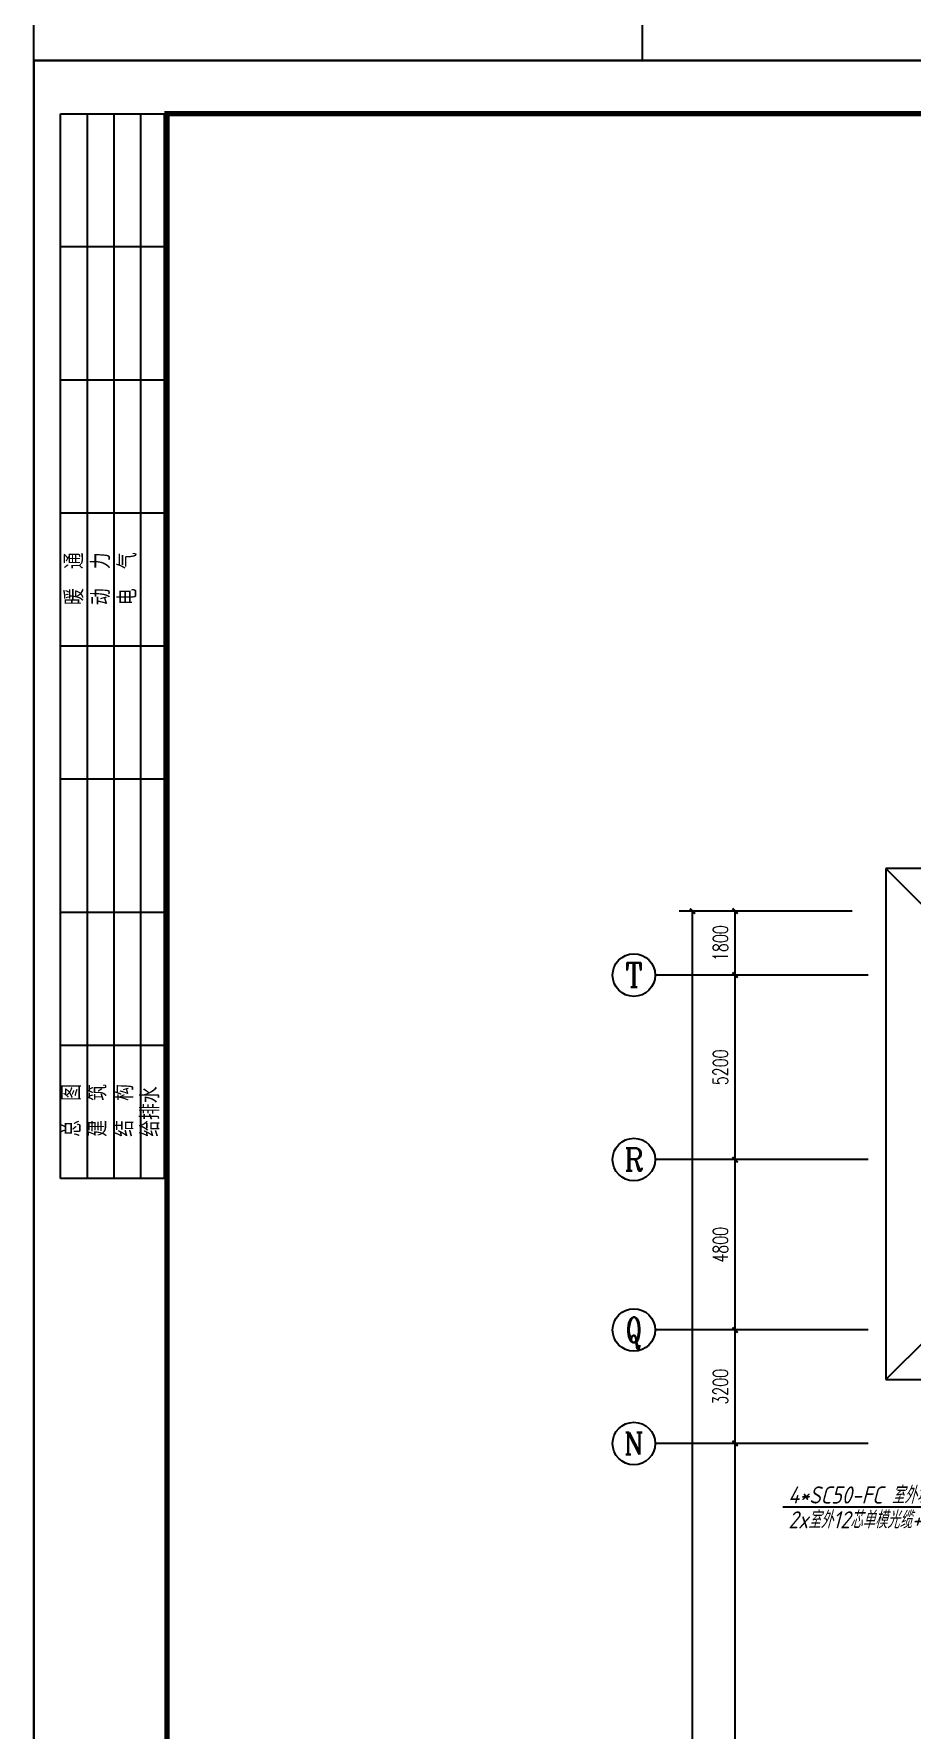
# Model space of a CAD drawing. Extents: x 0 to 2972856, y -1269770 to 0.
# Drawn here: x 2649646 to 2674394, y -895039 to -847248 of the extents above; entities that cross this region are included whole.
import ezdxf
from ezdxf.enums import TextEntityAlignment as Align

# ---------------------------------------------------------------- set-up
doc = ezdxf.new("R2010")
doc.units = 0
doc.header["$LTSCALE"] = 1000
doc.header["$PDSIZE"] = 50
doc.linetypes.add('接地线', pattern=[1.35002, 0.5, -1e-05, 1e-05, 0.5, -0.125, 0.1, -0.125])
for name, color, linetype in [('1-建筑底图', 8, 'Continuous'), ('AXIS_TEXT', 7, 'Continuous'), ('BTTK', 7, 'Continuous'), ('CABLETRAY_DIM', 3, 'Continuous'), ('PUB_TITLE', 7, 'Continuous'), ('电-线路-接地网', 6, '接地线')]:
    doc.layers.add(name, color=color, linetype=linetype)
doc.layers.add('yichutu', color=7, linetype='Continuous', true_color=0xffffff, plot=False)
doc.styles.add('_TCH_AXIS', font='COMPLEX', dxfattribs={"bigfont": 'GBCBIG'})
doc.styles.add('A_DIM_T3', font='SIMPLEX', dxfattribs={"width": 0.7, "bigfont": 'HZ'})
doc.styles.add('COMPLEX', font='COMPLEX')
doc.styles.add('HZ(TK)', font='geniso.shx', dxfattribs={"width": 0.9, "bigfont": 'hztxt.shx'})
doc.styles.get("Standard").update_dxf_attribs({"font": 'gbeitc.shx', "bigfont": 'gbcbig.shx'})
doc.dimstyles.new('_TCH_ARCH&&150', dxfattribs={"dimtxt": 420, "dimasz": 150, "dimexe": 375, "dimexo": 450, "dimgap": 202.5, "dimtad": 1, "dimdec": 0, "dimzin": 0, "dimdsep": 46, "dimtxsty": 'A_DIM_T3', "dimblk": 'ARCHTICK', "dimcen": 0.09, "dimclrt": 7, "dimazin": 2, "dimtfac": 1, "dimtdec": 0, "dimtix": 1, "dimtmove": 2, "dimatfit": 3, "dimfxl": 150, "dimtolj": 1, "dimtzin": 0, "dimarcsym": 0})

# ---------------------------------------------------------------- blocks, each defined once
blk = doc.blocks.new('vhtemplate_2020年新竖式图框_A0')
at = {"layer": 'PUB_TITLE'}
for p, q in [((5, 631), (5, 831)), ((5, 831), (25, 831)), ((10, 831), (10, 631)), ((15, 831), (15, 631)), ((20, 831), (20, 631)), ((24.5, 831), (24.5, 631)), ((25, 831), (25, 631)), ((25, 806), (5, 806)), ((25, 781), (5, 781)), ((25, 756), (5, 756)), ((25, 731), (5, 731)), ((25, 706), (5, 706)), ((25, 681), (5, 681)), ((25, 656), (5, 656)), ((25, 631), (5, 631))]:
    blk.add_line(p, q, dxfattribs=at)
at = {"layer": 'PUB_TITLE', "color": 7}
blk.add_lwpolyline([(0, 0), (1189, 0), (1189, 841), (0, 841)], close=True, dxfattribs=at)
at = {"layer": 'PUB_TITLE', "const_width": 1}
blk.add_lwpolyline([(25, 10), (1179, 10), (1179, 831), (25, 831)], close=True, dxfattribs=at)
at = {"layer": 'BTTK', "color": 4, "style": 'HZ(TK)', "width": 0.9}
for tag, p in [('合作单位', (1144, 743.5)), ('建设单位', (1144, 209.5)), ('工程名称', (1144, 176.5)), ('子项名称', (1154, 160)), ('图纸名称', (1144, 141))]:
    blk.add_attdef(tag, text='', height=3.5, dxfattribs=at).set_placement(p, align=Align.MIDDLE_CENTER)
for tag, p in [('注册证书号', (1156.5, 309.01)), ('注册印章号', (1156.5, 301.01)), ('设计号', (1154, 193)), ('图别', (1137.75, 34)), ('图号', (1170.25, 34)), ('版本号', (1137.75, 26)), ('日期', (1170.25, 26))]:
    blk.add_attdef(tag, text='', height=3.5, dxfattribs=at).set_placement(p, align=Align.MIDDLE)
at = {"layer": 'PUB_TITLE', "style": 'HZ(TK)', "width": 0.9}
for s, p in [('暖  通', (9.32, 738.72)), ('动  力', (14.32, 738.72)), ('电  气', (19.32, 738.72)), ('总  图', (8.82, 638.84)), ('建  筑', (13.7, 638.84)), ('结  构', (18.7, 638.84)), ('给排水', (23.57, 638.84))]:
    blk.add_text(s, height=3.5, rotation=90, dxfattribs=at).set_placement(p)
blk = doc.blocks.new('yct-1189-841-178350-126150-150-0.0')
at = {"layer": 'yichutu', "color": 7, "linetype": 'ByBlock', "true_color": 0xffffff}
blk.add_lwpolyline([(0, 0), (0, 126150), (178350, 126150), (178350, 0)], close=True, dxfattribs=at)
blk = doc.blocks.new('_ArchTick')
at = {"color": 0, "linetype": 'ByBlock', "const_width": 0.4}
blk.add_lwpolyline([(-0.5, -0.5), (0.5, 0.5)], dxfattribs=at)
blk = doc.blocks.new('*D65')
at = {"layer": '1-建筑底图', "color": 0, "lineweight": -2, "transparency": 16777216}
for p, q in [((2057927, -728326), (2053052, -728326)), ((2053427, -807926), (2053427, -728326)), ((2057927, -807926), (2053052, -807926))]:
    blk.add_line(p, q, dxfattribs=at)
at = {"layer": 'Defpoints', "color": 0, "transparency": 16777216}
for p in [(2053427, -728326), (2058377, -728326), (2058377, -807926)]:
    blk.add_point(p, dxfattribs=at)
at = {"layer": '1-建筑底图', "color": 0, "lineweight": -2, "transparency": 16777216, "xscale": 150, "yscale": 150, "zscale": 150}
for p, rotation in [((2053427, -728326), 90), ((2053427, -807926), 270)]:
    blk.add_blockref('_ArchTick', p, dxfattribs=dict(at, rotation=rotation))
at = {"layer": '1-建筑底图', "color": 7, "transparency": 16777216, "insert": (2053014, -768126), "char_height": 420, "attachment_point": 5, "rotation": 90, "style": 'A_DIM_T3'}
blk.add_mtext('\\A1;79600', dxfattribs=at)
blk = doc.blocks.new('*D70')
at = {"layer": '1-建筑底图', "color": 0, "lineweight": -2, "transparency": 16777216}
for p, q in [((2057927, -743326), (2054252, -743326)), ((2054627, -792926), (2054627, -743326)), ((2057927, -792926), (2054252, -792926))]:
    blk.add_line(p, q, dxfattribs=at)
at = {"layer": 'Defpoints', "color": 0, "transparency": 16777216}
for p in [(2054627, -743326), (2058377, -743326), (2058377, -792926)]:
    blk.add_point(p, dxfattribs=at)
at = {"layer": '1-建筑底图', "color": 0, "lineweight": -2, "transparency": 16777216, "xscale": 150, "yscale": 150, "zscale": 150}
for p, rotation in [((2054627, -743326), 90), ((2054627, -792926), 270)]:
    blk.add_blockref('_ArchTick', p, dxfattribs=dict(at, rotation=rotation))
at = {"layer": '1-建筑底图', "color": 7, "transparency": 16777216, "insert": (2054214, -768126), "char_height": 420, "attachment_point": 5, "rotation": 90, "style": 'A_DIM_T3'}
blk.add_mtext('\\A1;49600', dxfattribs=at)
blk = doc.blocks.new('*D71')
at = {"layer": '1-建筑底图', "color": 0, "lineweight": -2, "transparency": 16777216}
for p, q in [((2057927, -740126), (2054252, -740126)), ((2054627, -743326), (2054627, -740126)), ((2057927, -743326), (2054252, -743326))]:
    blk.add_line(p, q, dxfattribs=at)
at = {"layer": 'Defpoints', "color": 0, "transparency": 16777216}
for p in [(2054627, -740126), (2058377, -740126), (2058377, -743326)]:
    blk.add_point(p, dxfattribs=at)
at = {"layer": '1-建筑底图', "color": 0, "lineweight": -2, "transparency": 16777216, "xscale": 150, "yscale": 150, "zscale": 150}
for p, rotation in [((2054627, -740126), 90), ((2054627, -743326), 270)]:
    blk.add_blockref('_ArchTick', p, dxfattribs=dict(at, rotation=rotation))
at = {"layer": '1-建筑底图', "color": 7, "transparency": 16777216, "insert": (2054214, -741726), "char_height": 420, "attachment_point": 5, "rotation": 90, "style": 'A_DIM_T3'}
blk.add_mtext('\\A1;3200', dxfattribs=at)
blk = doc.blocks.new('*D72')
at = {"layer": '1-建筑底图', "color": 0, "lineweight": -2, "transparency": 16777216}
for p, q in [((2057927, -735326), (2054252, -735326)), ((2054627, -740126), (2054627, -735326)), ((2057927, -740126), (2054252, -740126))]:
    blk.add_line(p, q, dxfattribs=at)
at = {"layer": 'Defpoints', "color": 0, "transparency": 16777216}
for p in [(2054627, -735326), (2058377, -735326), (2058377, -740126)]:
    blk.add_point(p, dxfattribs=at)
at = {"layer": '1-建筑底图', "color": 0, "lineweight": -2, "transparency": 16777216, "xscale": 150, "yscale": 150, "zscale": 150}
for p, rotation in [((2054627, -735326), 90), ((2054627, -740126), 270)]:
    blk.add_blockref('_ArchTick', p, dxfattribs=dict(at, rotation=rotation))
at = {"layer": '1-建筑底图', "color": 7, "transparency": 16777216, "insert": (2054214, -737726), "char_height": 420, "attachment_point": 5, "rotation": 90, "style": 'A_DIM_T3'}
blk.add_mtext('\\A1;4800', dxfattribs=at)
blk = doc.blocks.new('*D73')
at = {"layer": '1-建筑底图', "color": 0, "lineweight": -2, "transparency": 16777216}
for p, q in [((2057927, -730126), (2054252, -730126)), ((2054627, -735326), (2054627, -730126)), ((2057927, -735326), (2054252, -735326))]:
    blk.add_line(p, q, dxfattribs=at)
at = {"layer": 'Defpoints', "color": 0, "transparency": 16777216}
for p in [(2054627, -730126), (2058377, -730126), (2058377, -735326)]:
    blk.add_point(p, dxfattribs=at)
at = {"layer": '1-建筑底图', "color": 0, "lineweight": -2, "transparency": 16777216, "xscale": 150, "yscale": 150, "zscale": 150}
for p, rotation in [((2054627, -730126), 90), ((2054627, -735326), 270)]:
    blk.add_blockref('_ArchTick', p, dxfattribs=dict(at, rotation=rotation))
at = {"layer": '1-建筑底图', "color": 7, "transparency": 16777216, "insert": (2054214, -732726), "char_height": 420, "attachment_point": 5, "rotation": 90, "style": 'A_DIM_T3'}
blk.add_mtext('\\A1;5200', dxfattribs=at)
blk = doc.blocks.new('*D74')
at = {"layer": '1-建筑底图', "color": 0, "lineweight": -2, "transparency": 16777216}
for p, q in [((2057927, -728326), (2054252, -728326)), ((2054627, -730126), (2054627, -728326)), ((2057927, -730126), (2054252, -730126))]:
    blk.add_line(p, q, dxfattribs=at)
at = {"layer": 'Defpoints', "color": 0, "transparency": 16777216}
for p in [(2054627, -728326), (2058377, -728326), (2058377, -730126)]:
    blk.add_point(p, dxfattribs=at)
at = {"layer": '1-建筑底图', "color": 0, "lineweight": -2, "transparency": 16777216, "xscale": 150, "yscale": 150, "zscale": 150}
for p, rotation in [((2054627, -728326), 90), ((2054627, -730126), 270)]:
    blk.add_blockref('_ArchTick', p, dxfattribs=dict(at, rotation=rotation))
at = {"layer": '1-建筑底图', "color": 7, "transparency": 16777216, "insert": (2054214, -729226), "char_height": 420, "attachment_point": 5, "rotation": 90, "style": 'A_DIM_T3'}
blk.add_mtext('\\A1;1800', dxfattribs=at)
blk = doc.blocks.new('_AXISO')
blk.add_circle((0, 0), 0.5)
at = {"layer": 'AXIS_TEXT', "style": 'COMPLEX', "width": 1.041667}
blk.add_attdef('A', text='', height=0.56, dxfattribs=at).set_placement((-0.25, -0.28), (0.25, -0.28), align=Align.FIT)
blk = doc.blocks.new('1-1层建筑底图')
at = {"layer": '1-建筑底图'}
for p, q in [((2060076.6, -728326.3), (2058876.6, -727126.3)), ((2058876.6, -727126.3), (2058876.6, -741526.3)), ((2103476.6, -727126.3), (2058876.6, -727126.3)), ((2058376.6, -730126.3), (2052376.6, -730126.3)), ((2058376.6, -735326.3), (2052376.6, -735326.3)), ((2058376.6, -740126.3), (2052376.6, -740126.3)), ((2060076.6, -740326.3), (2058876.6, -741526.3)), ((2058876.6, -741526.3), (2068176.6, -741526.3)), ((2058376.6, -743326.3), (2052376.6, -743326.3))]:
    blk.add_line(p, q, dxfattribs=at)
ref = blk.add_blockref('_AXISO', (2051776.6, -730126.3), dxfattribs=dict(at, xscale=1200, yscale=1200, zscale=1200))
ref.add_attrib('A', 'T', dxfattribs={"layer": 'AXIS_TEXT', "height": 683.5, "style": '_TCH_AXIS'}).set_placement((2051532.5, -730468.1), (2052020.7, -730468.1), align=Align.FIT)
ref = blk.add_blockref('_AXISO', (2051776.6, -735326.3), dxfattribs=dict(at, xscale=1200, yscale=1200, zscale=1200))
ref.add_attrib('A', 'R', dxfattribs={"layer": 'AXIS_TEXT', "height": 637.8, "style": '_TCH_AXIS'}).set_placement((2051503.3, -735645.2), (2052049.9, -735645.2), align=Align.FIT)
ref = blk.add_blockref('_AXISO', (2051776.6, -740126.3), dxfattribs=dict(at, xscale=1200, yscale=1200, zscale=1200))
ref.add_attrib('A', 'Q', dxfattribs={"layer": 'AXIS_TEXT', "height": 715.4, "style": '_TCH_AXIS', "width": 0.807692}).set_placement((2051556.5, -740484), (2051996.7, -740484), align=Align.FIT)
ref = blk.add_blockref('_AXISO', (2051776.6, -743326.3), dxfattribs=dict(at, xscale=1200, yscale=1200, zscale=1200))
ref.add_attrib('A', 'N', dxfattribs={"layer": 'AXIS_TEXT', "height": 622.9, "style": '_TCH_AXIS'}).set_placement((2051494.8, -743637.7), (2052058.4, -743637.7), align=Align.FIT)
for p1, p2, distance, picture, middle in [((2058376.6, -807926.3), (2058376.6, -728326.3), 4950, '*D65', (2053014.1, -768126.3)), ((2058376.6, -730126.3), (2058376.6, -728326.3), 3750, '*D74', (2054214.1, -729226.3)), ((2058376.6, -735326.3), (2058376.6, -730126.3), 3750, '*D73', (2054214.1, -732726.3)), ((2058376.6, -740126.3), (2058376.6, -735326.3), 3750, '*D72', (2054214.1, -737726.3)), ((2058376.6, -743326.3), (2058376.6, -740126.3), 3750, '*D71', (2054214.1, -741726.3)), ((2058376.6, -792926.3), (2058376.6, -743326.3), 3750, '*D70', (2054214.1, -768126.3))]:
    dim = blk.add_aligned_dim(p1=p1, p2=p2, distance=distance, dimstyle='_TCH_ARCH&&150', dxfattribs=at)
    dim.commit()
    dim.dimension.update_dxf_attribs({"geometry": picture, "text_midpoint": middle})

msp = doc.modelspace()

# ---------------------------------------------------------------- linework, layer by layer
at = {"layer": 'CABLETRAY_DIM', "linetype": 'ByBlock'}
msp.add_line((2682449, -888756), (2670754, -888756), dxfattribs=at)
at = {"layer": '电-线路-接地网', "linetype": 'ByBlock'}
msp.add_lwpolyline([(2649646, -833559), (2666786, -833559), (2666786, -847999), (2649646, -847999)], close=True, dxfattribs=at)

# ---------------------------------------------------------------- block references
at = {"layer": '1-建筑底图', "linetype": 'ByBlock'}
msp.add_blockref('1-1层建筑底图', (614779, -143639), dxfattribs=at)
at = {"layer": 'yichutu', "linetype": 'ByBlock'}
msp.add_blockref('yct-1189-841-178350-126150-150-0.0', (2649646, -974149), dxfattribs=at)
at = {"layer": '电-线路-接地网', "linetype": 'ByBlock', "xscale": 150, "yscale": 150, "zscale": 150}
msp.add_blockref('vhtemplate_2020年新竖式图框_A0', (2649646, -974149), dxfattribs=at)

# ---------------------------------------------------------------- texts
at = {"layer": 'CABLETRAY_DIM', "color": 7, "linetype": 'ByBlock'}
for s, p in [('4*SC50-FC 室外埋深0.8m', (2670904, -888656)), ('2x室外12芯单模光缆+1x室外12芯单模光缆+1x100对大对数电缆+2x室外8芯单模光缆', (2670904, -889356))]:
    msp.add_text(s, height=482.27, dxfattribs=at).set_placement(p)

doc.saveas('drawing.dxf')
